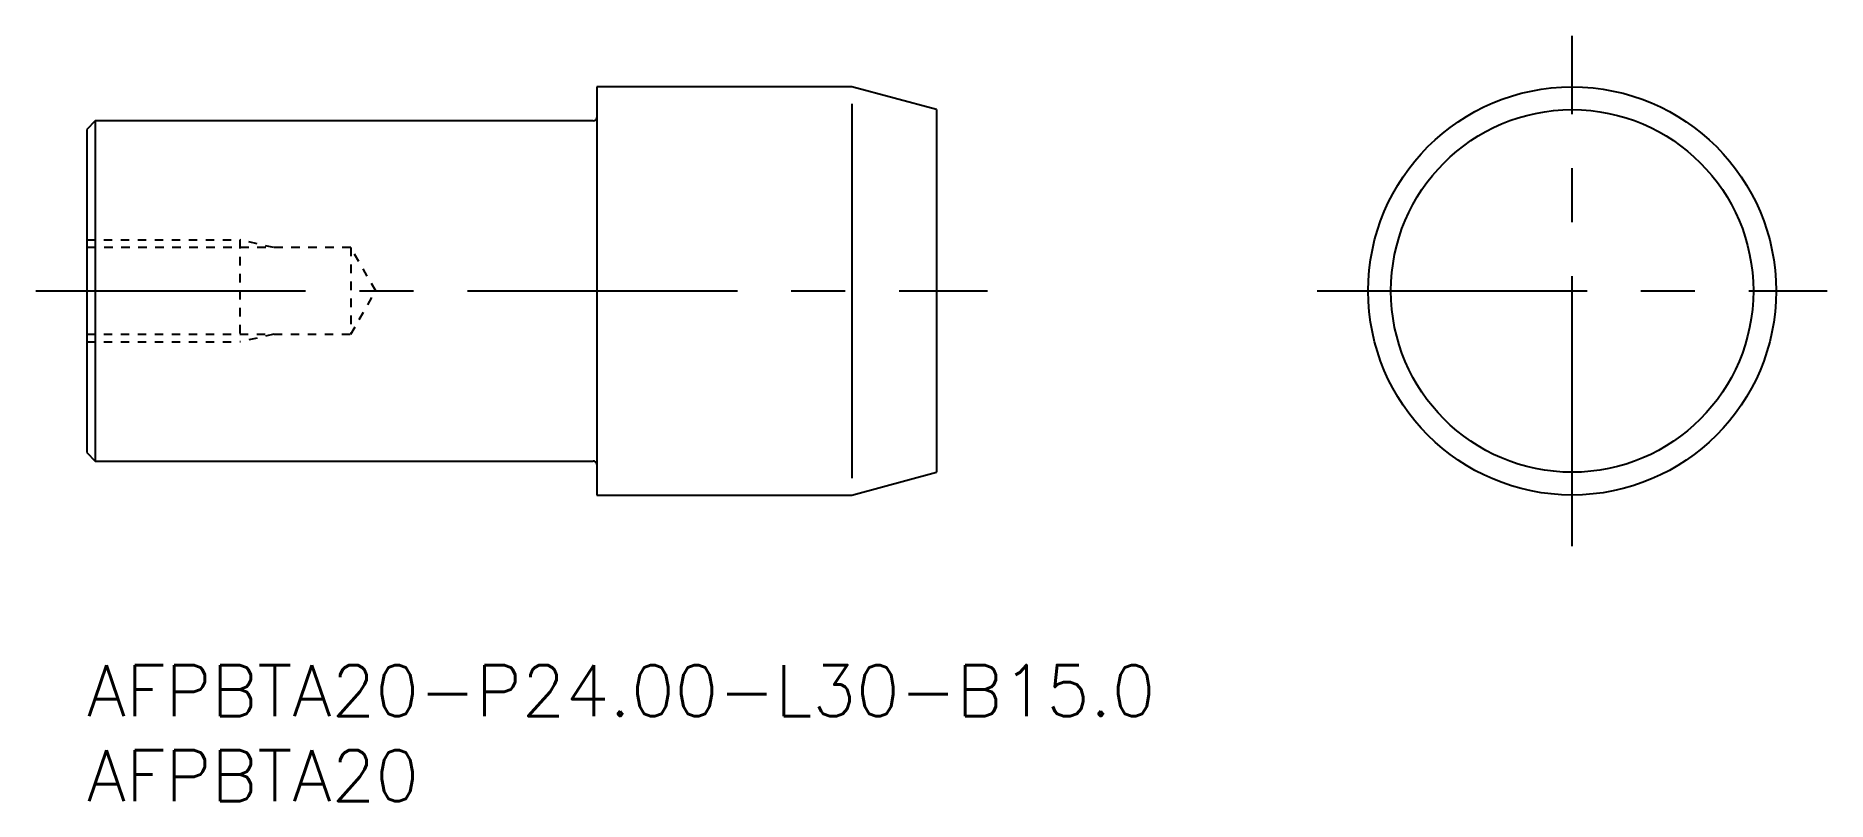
# Model space of a CAD drawing. Extents: x -3 to 102, y -8 to 37.
import ezdxf

# ---------------------------------------------------------------- set-up
doc = ezdxf.new("R2010")
doc.units = 0
doc.header["$LTSCALE"] = 0.5
doc.linetypes.add('CENTER', pattern=[50.8, 31.75, -6.35, 6.35, -6.35])
doc.linetypes.add('DASHED', pattern=[2, 1, -1])
for name, color, linetype in [('MSM_CENTER', 1, 'CENTER'), ('MSM_CONTINUOUS', 7, 'CONTINUOUS'), ('MSM_DASHED', 4, 'DASHED'), ('MSM_NARROW', 5, 'CONTINUOUS'), ('MSM_PART_NUMBER', 7, 'CONTINUOUS')]:
    doc.layers.add(name, color=color, linetype=linetype)
doc.styles.get("Standard").update_dxf_attribs({"font": 'txt.shx', "height": 1, "bigfont": 'bigfont.shx'})

# ---------------------------------------------------------------- blocks, each defined once
blk = doc.blocks.new('*U15')
at = {"layer": 'MSM_PART_NUMBER'}
blk.add_text('AFPBTA20-P24.00-L30-B15.0', height=3, dxfattribs=at).set_placement((0, -3))
blk = doc.blocks.new('*U16')
at = {"layer": 'MSM_PART_NUMBER'}
blk.add_text('AFPBTA20', height=3, dxfattribs=at).set_placement((0, -8))

msp = doc.modelspace()

# ---------------------------------------------------------------- linework, layer by layer
at = {"layer": 'MSM_CENTER'}
for p, q in [((87.39, 7), (87.39, 37)), ((-3, 22), (53, 22)), ((72.39, 22), (102.39, 22))]:
    msp.add_line(p, q, dxfattribs=at)
at = {"layer": 'MSM_CONTINUOUS'}
for p, q in [((45, 34), (30, 34)), ((30, 34), (30, 10)), ((50, 32.66), (45, 34)), ((0.5, 32), (0, 31.5)), ((29.8, 32), (0.5, 32)), ((0.5, 32), (0.5, 12)), ((50, 32.66), (50, 11.34)), ((0, 31.5), (0, 12.5)), ((0, 12.5), (0.5, 12)), ((0.5, 12), (29.8, 12)), ((45, 10), (50, 11.34)), ((30, 10), (45, 10))]:
    msp.add_line(p, q, dxfattribs=at)
for radius in [12, 10.66]:
    msp.add_circle((87.39, 22), radius, dxfattribs=at)
for centre, start, end in [((29.8, 32.2), 270, 0), ((29.8, 11.8), 0, 90)]:
    msp.add_arc(centre, 0.2, start, end, dxfattribs=at)
at = {"layer": 'MSM_DASHED'}
for p, q in [((0, 25), (9, 25)), ((15.53, 24.55), (0, 24.55)), ((11, 24.55), (9, 25)), ((9, 25), (9, 19)), ((17, 22), (15.53, 24.55)), ((15.53, 24.55), (15.53, 19.45)), ((15.53, 19.45), (17, 22)), ((0, 19.45), (15.53, 19.45)), ((0, 19), (9, 19)), ((11, 19.45), (9, 19))]:
    msp.add_line(p, q, dxfattribs=at)
at = {"layer": 'MSM_NARROW'}
msp.add_line((45, 33), (45, 11), dxfattribs=at)

# ---------------------------------------------------------------- block references
at = {"layer": 'MSM_CONTINUOUS'}
for name in ['*U15', '*U16']:
    msp.add_blockref(name, (0, 0), dxfattribs=at)

doc.saveas('drawing.dxf')
